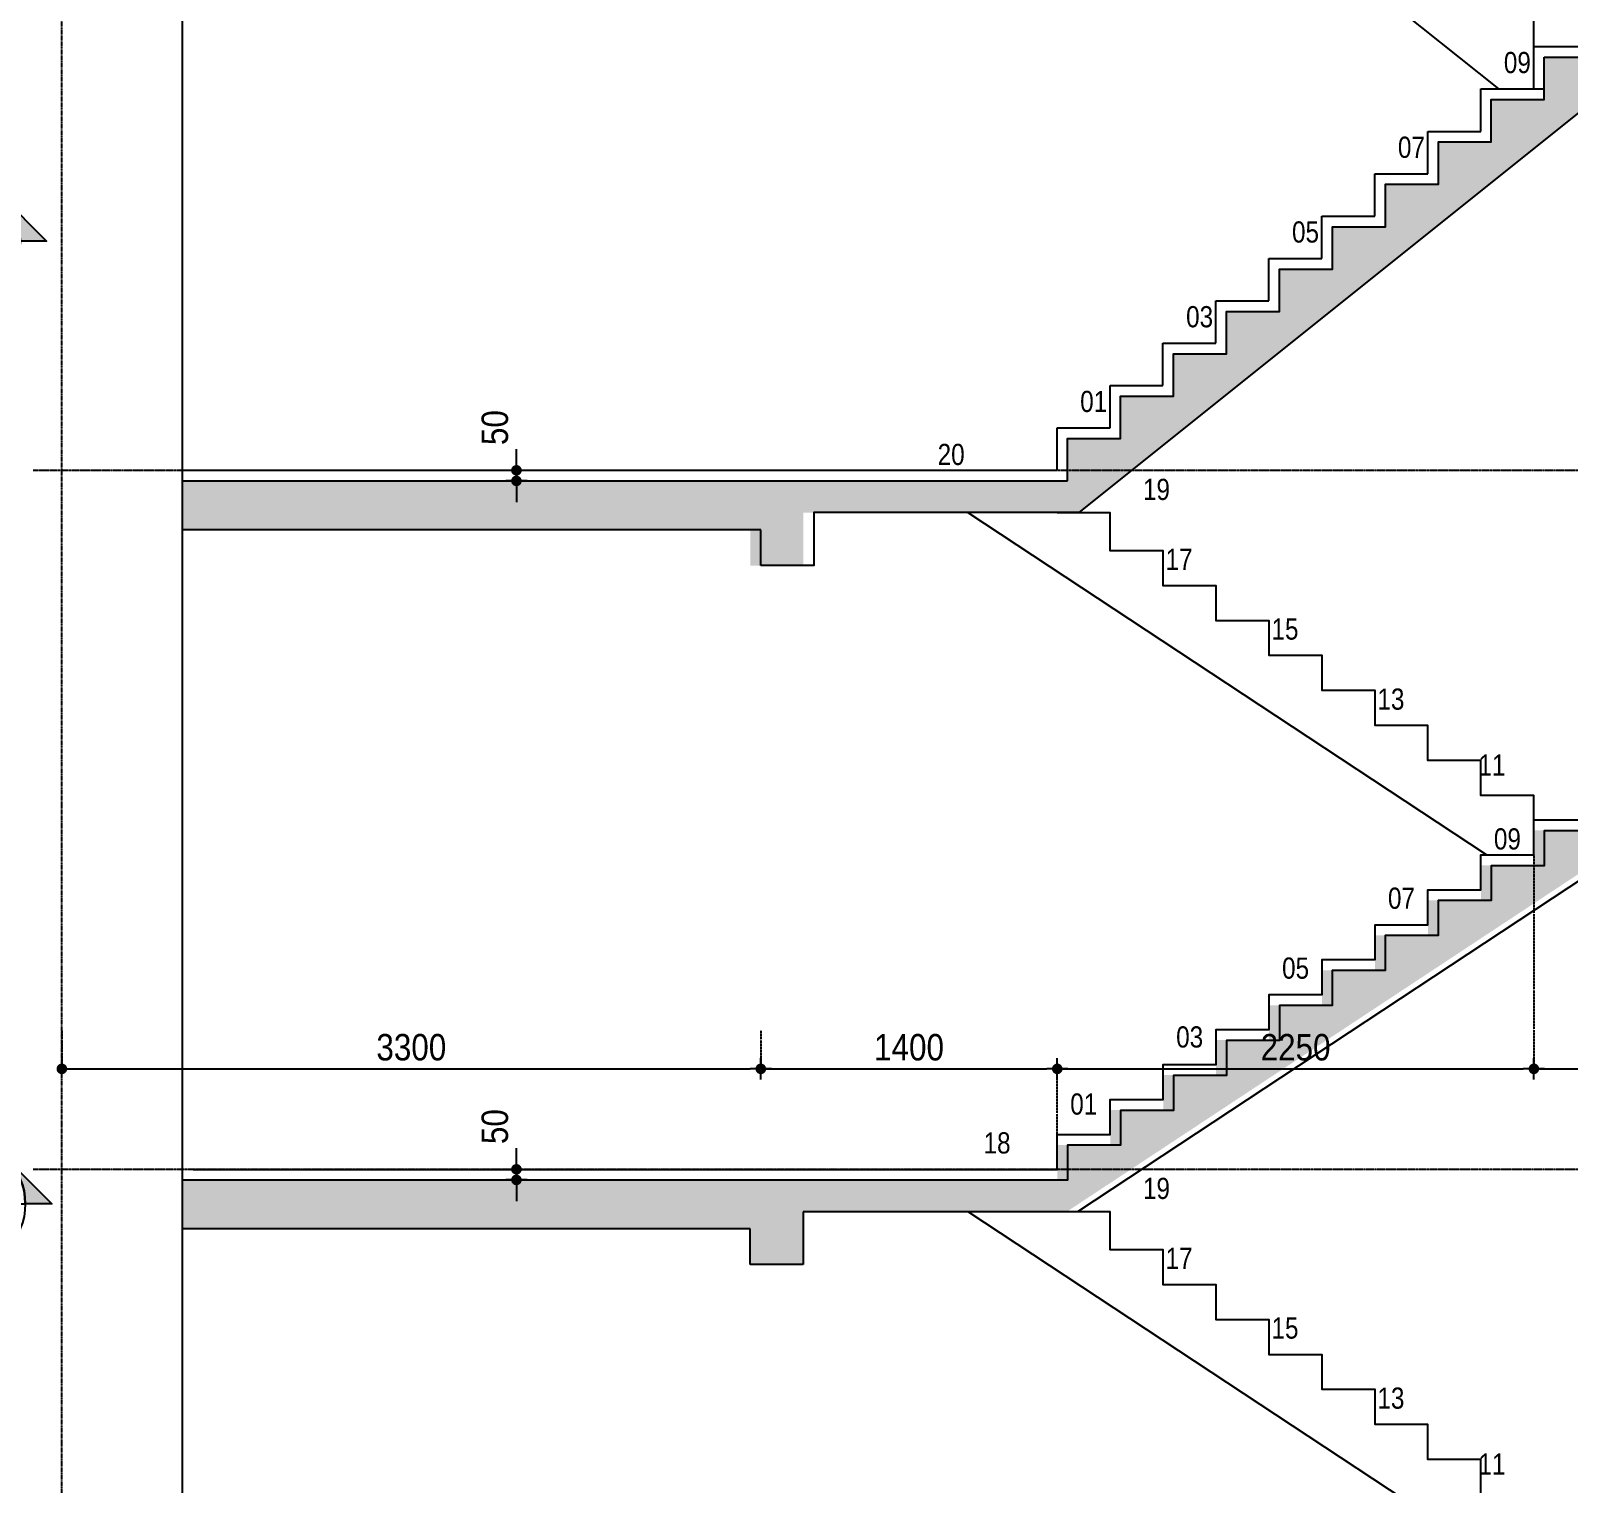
# Model space of a CAD drawing. Header units: millimetres. Extents: x 379264 to 1158416, y -283062 to 356890.
# Drawn here: x 664346 to 671604, y -15291 to -8433 of the extents above; entities that cross this region are included whole.
import ezdxf
from ezdxf.enums import TextEntityAlignment as Align

# ---------------------------------------------------------------- set-up
doc = ezdxf.new("R2010")
doc.units = ezdxf.units.MM
for name, pattern in [('BLOCK A - CHI TIET THANG 1$0$$0$HIDDEN', [0.375, 0.25, -0.125]), ('BLOCK A - CHI TIET THANG 1$0$Grid A-F$0$Center101', [13, 10, -1, 1, -1]), ('CENTER', [2, 1.25, -0.25, 0.25, -0.25]), ('HIDDEN5', [2.8375, 1.25, -1.5875])]:
    doc.linetypes.add(name, pattern=pattern)
for name, color, linetype in [('07PM. WACO', 6, 'Continuous'), ('11PM. DIM', 2, 'Continuous'), ('12PM. GRID', 8, 'CENTER'), ('13PM. HATCH', 8, 'Continuous'), ('BLOCK A - CHI TIET THANG 1$0$Concrete Line', 6, 'Continuous'), ('BLOCK A - CHI TIET THANG 1$0$Grid Line', 251, 'BLOCK A - CHI TIET THANG 1$0$Grid A-F$0$Center101'), ('BLOCK A - CHI TIET THANG 1$0$Number Step', 94, 'Continuous'), ('mb tang 1 TWA$0$Staircase', 30, 'Continuous')]:
    doc.layers.add(name, color=color, linetype=linetype)
doc.styles.add('arial', font='arial.ttf', dxfattribs={"width": 0.85})
doc.styles.add('BLOCK A - CHI TIET THANG 1$0$$0$Title Block Bold', font='VHELVEB_0.TTF')
doc.styles.add('BLOCK A - CHI TIET THANG 1$0$VNI-HelveCB', font='VHELVCB_0.TTF')
doc.dimstyles.new('RHE_50', dxfattribs={"dimscale": 50, "dimtxt": 2.5, "dimasz": 1, "dimexe": 0, "dimexo": 0, "dimgap": 0.75, "dimtad": 1, "dimdec": 0, "dimrnd": 10, "dimzin": 9, "dimdsep": 46, "dimtxsty": 'arial', "dimblk1": 'DOT', "dimblk2": 'DIMDOT', "dimsah": 1, "dimcen": 2, "dimdle": 3, "dimclre": 8, "dimclrt": 51, "dimadec": 0, "dimazin": 0, "dimtfac": 1, "dimtdec": 0, "dimtix": 1, "dimtmove": 2, "dimatfit": 3, "dimldrblk": 'DIMPIJL', "dimfxl": 1, "dimtvp": 1.8, "dimtolj": 1, "dimtzin": 0, "dimarcsym": 0})

# ---------------------------------------------------------------- blocks, each defined once
blk = doc.blocks.new('BLOCK A - CHI TIET THANG 1$0$Number Step')
at = {"color": 0, "linetype": 'ByBlock', "lineweight": -2, "style": 'BLOCK A - CHI TIET THANG 1$0$VNI-HelveCB'}
blk.add_attdef('TEXT', text='', height=2, dxfattribs=at).set_placement((0, 0), align=Align.MIDDLE)
blk = doc.blocks.new('_Dot')
at = {"color": 0, "linetype": 'ByBlock', "lineweight": -2}
blk.add_line((-0.5, 0), (-1, 0), dxfattribs=at)
at = {"color": 0, "linetype": 'ByBlock', "const_width": 0.5}
blk.add_lwpolyline([(-0.25, 0, 1), (0.25, 0, 1)], format="xyb", close=True, dxfattribs=at)
blk = doc.blocks.new('DIMDOT')
for p, q in [((1, 0), (-1, 0)), ((0, -1), (0, 1))]:
    blk.add_line(p, q)
at = {"const_width": 0.5}
blk.add_lwpolyline([(-0.25, 0, 1), (0.25, 0, 1)], format="xyb", close=True, dxfattribs=at)
blk = doc.blocks.new('*D320')
at = {"layer": '11PM. DIM', "color": 0, "lineweight": -2, "transparency": 16777216}
for p, q in [((666638.4, -10458.6), (666638.4, -10408.6)), ((666638.4, -10508.6), (666638.4, -10558.6)), ((666638.4, -10608.6), (666638.4, -10658.6))]:
    blk.add_line(p, q, dxfattribs=at)
at = {"layer": '11PM. DIM', "color": 8, "linetype": 'HIDDEN5', "lineweight": -2, "transparency": 16777216}
for p, q in [((666587.6, -10508.6), (666638.4, -10508.6)), ((666587.6, -10558.6), (666638.4, -10558.6))]:
    blk.add_line(p, q, dxfattribs=at)
at = {"layer": 'Defpoints', "color": 0, "transparency": 16777216}
for p in [(666587.6, -10508.6), (666587.6, -10558.6), (666638.4, -10558.6)]:
    blk.add_point(p, dxfattribs=at)
at = {"layer": '11PM. DIM', "color": 0, "lineweight": -2, "transparency": 16777216, "xscale": 50, "yscale": 50, "zscale": 50}
for name, p, rotation in [('DIMDOT', (666638.4, -10558.6), 90), ('_Dot', (666638.4, -10508.6), 270)]:
    blk.add_blockref(name, p, dxfattribs=dict(at, rotation=rotation))
at = {"layer": '11PM. DIM', "color": 51, "transparency": 16777216, "insert": (666537.1, -10307), "char_height": 125, "attachment_point": 5, "rotation": 90, "style": 'arial'}
blk.add_mtext('\\A1;50', dxfattribs=at)
blk = doc.blocks.new('DIMPIJL')
at = {"linetype": 'ByBlock'}
blk.add_solid([(-2.5, 0.42), (-2.5, -0.42), (0, 0)], dxfattribs=at)
blk = doc.blocks.new('*U293')
h = blk.add_hatch(color=256)
edge = h.paths.add_edge_path()
edge.add_line((-600, 0), (-849, 0))
edge.add_line((-849, 0), (0, 849))
edge.add_line((0, 849), (849, 0))
edge.add_line((849, 0), (600, 0))
edge.add_arc((0, 0), 600, 360, 540)
at = {"linetype": 'BLOCK A - CHI TIET THANG 1$0$$0$HIDDEN', "ltscale": 10}
blk.add_line((-600, 0), (-17159, 0), dxfattribs=at)
blk.add_line((-600, 0), (600, 0))
blk.add_lwpolyline([(-600, 0), (-849, 0), (0, 849), (849, 0), (600, 0, 1)], format="xyb", close=True)
blk.add_circle((0, 0), 600)
at = {"style": 'BLOCK A - CHI TIET THANG 1$0$$0$Title Block Bold', "flags": 8}
blk.add_attdef('VIEWNUMBER', text='', height=300, dxfattribs=at).set_placement((0, 0), align=Align.BOTTOM_CENTER)
blk.add_attdef('DRAWINGREFERENCE', text='', height=250, dxfattribs=at).set_placement((0, -120), align=Align.TOP_CENTER)
blk = doc.blocks.new('*D460')
at = {"layer": '11PM. DIM', "color": 0, "lineweight": -2, "transparency": 16777216}
for p, q in [((666638.4, -13758.6), (666638.4, -13708.6)), ((666638.4, -13808.6), (666638.4, -13858.6)), ((666638.4, -13908.6), (666638.4, -13958.6))]:
    blk.add_line(p, q, dxfattribs=at)
at = {"layer": '11PM. DIM', "color": 8, "linetype": 'HIDDEN5', "lineweight": -2, "transparency": 16777216}
for p, q in [((666587.6, -13808.6), (666638.4, -13808.6)), ((666587.6, -13858.6), (666638.4, -13858.6))]:
    blk.add_line(p, q, dxfattribs=at)
at = {"layer": 'Defpoints', "color": 0, "transparency": 16777216}
for p in [(666587.6, -13808.6), (666587.6, -13858.6), (666638.4, -13858.6)]:
    blk.add_point(p, dxfattribs=at)
at = {"layer": '11PM. DIM', "color": 0, "lineweight": -2, "transparency": 16777216, "xscale": 50, "yscale": 50, "zscale": 50}
for name, p, rotation in [('_Dot', (666638.4, -13808.6), 270), ('DIMDOT', (666638.4, -13858.6), 90)]:
    blk.add_blockref(name, p, dxfattribs=dict(at, rotation=rotation))
at = {"layer": '11PM. DIM', "color": 51, "transparency": 16777216, "insert": (666537.1, -13607), "char_height": 125, "attachment_point": 5, "rotation": 90, "style": 'arial'}
blk.add_mtext('\\A1;50', dxfattribs=at)
blk = doc.blocks.new('*D461')
at = {"layer": '11PM. DIM', "color": 8, "linetype": 'HIDDEN5', "lineweight": -2, "transparency": 16777216}
for p, q in [((664492.5, -13152.7), (664492.5, -13334.4)), ((667792, -13152.7), (667792, -13334.4))]:
    blk.add_line(p, q, dxfattribs=at)
at = {"layer": '11PM. DIM', "color": 0, "lineweight": -2, "transparency": 16777216}
blk.add_line((664542.5, -13334.4), (667742, -13334.4), dxfattribs=at)
at = {"layer": 'Defpoints', "color": 0, "transparency": 16777216}
for p in [(664492.5, -13152.7), (667792, -13152.7), (667792, -13334.4)]:
    blk.add_point(p, dxfattribs=at)
at = {"layer": '11PM. DIM', "color": 0, "lineweight": -2, "transparency": 16777216, "xscale": 50, "yscale": 50, "zscale": 50, "rotation": 180}
blk.add_blockref('_Dot', (664492.5, -13334.4), dxfattribs=at)
at = {"layer": '11PM. DIM', "color": 0, "lineweight": -2, "transparency": 16777216, "xscale": 50, "yscale": 50, "zscale": 50}
blk.add_blockref('DIMDOT', (667792, -13334.4), dxfattribs=at)
at = {"layer": '11PM. DIM', "color": 51, "transparency": 16777216, "insert": (666142.2, -13233), "char_height": 125, "attachment_point": 5, "style": 'arial'}
blk.add_mtext('\\A1;3300', dxfattribs=at)
blk = doc.blocks.new('*D457')
at = {"layer": '11PM. DIM', "color": 8, "linetype": 'HIDDEN5', "lineweight": -2, "transparency": 16777216}
for p, q in [((667792, -13152.7), (667792, -13334.4)), ((669191.5, -13643.6), (669191.5, -13334.4))]:
    blk.add_line(p, q, dxfattribs=at)
at = {"layer": '11PM. DIM', "color": 0, "lineweight": -2, "transparency": 16777216}
blk.add_line((667842, -13334.4), (669141.5, -13334.4), dxfattribs=at)
at = {"layer": 'Defpoints', "color": 0, "transparency": 16777216}
for p in [(667792, -13152.7), (669191.5, -13334.4), (669191.5, -13643.6)]:
    blk.add_point(p, dxfattribs=at)
at = {"layer": '11PM. DIM', "color": 0, "lineweight": -2, "transparency": 16777216, "xscale": 50, "yscale": 50, "zscale": 50, "rotation": 180}
blk.add_blockref('_Dot', (667792, -13334.4), dxfattribs=at)
at = {"layer": '11PM. DIM', "color": 0, "lineweight": -2, "transparency": 16777216, "xscale": 50, "yscale": 50, "zscale": 50}
blk.add_blockref('DIMDOT', (669191.5, -13334.4), dxfattribs=at)
at = {"layer": '11PM. DIM', "color": 51, "transparency": 16777216, "insert": (668491.7, -13233.1), "char_height": 125, "attachment_point": 5, "style": 'arial'}
blk.add_mtext('\\A1;1400', dxfattribs=at)
blk = doc.blocks.new('*D458')
at = {"layer": '11PM. DIM', "color": 8, "linetype": 'HIDDEN5', "lineweight": -2, "transparency": 16777216}
for p, q in [((671441.5, -12323.6), (671441.5, -13334.4)), ((669191.5, -13643.6), (669191.5, -13334.4))]:
    blk.add_line(p, q, dxfattribs=at)
at = {"layer": '11PM. DIM', "color": 0, "lineweight": -2, "transparency": 16777216}
blk.add_line((669241.5, -13334.4), (671391.5, -13334.4), dxfattribs=at)
at = {"layer": 'Defpoints', "color": 0, "transparency": 16777216}
for p in [(671441.5, -12323.6), (671441.5, -13334.4), (669191.5, -13643.6)]:
    blk.add_point(p, dxfattribs=at)
at = {"layer": '11PM. DIM', "color": 0, "lineweight": -2, "transparency": 16777216, "xscale": 50, "yscale": 50, "zscale": 50, "rotation": 180}
blk.add_blockref('_Dot', (669191.5, -13334.4), dxfattribs=at)
at = {"layer": '11PM. DIM', "color": 0, "lineweight": -2, "transparency": 16777216, "xscale": 50, "yscale": 50, "zscale": 50}
blk.add_blockref('DIMDOT', (671441.5, -13334.4), dxfattribs=at)
at = {"layer": '11PM. DIM', "color": 51, "transparency": 16777216, "insert": (670316.5, -13233.1), "char_height": 125, "attachment_point": 5, "style": 'arial'}
blk.add_mtext('\\A1;2250', dxfattribs=at)
blk = doc.blocks.new('*D459')
at = {"layer": '11PM. DIM', "color": 8, "linetype": 'HIDDEN5', "lineweight": -2, "transparency": 16777216}
for p, q in [((671441.5, -12323.6), (671441.5, -13334.4)), ((672841.5, -13152.7), (672841.5, -13334.4))]:
    blk.add_line(p, q, dxfattribs=at)
at = {"layer": '11PM. DIM', "color": 0, "lineweight": -2, "transparency": 16777216}
blk.add_line((671491.5, -13334.4), (672791.5, -13334.4), dxfattribs=at)
at = {"layer": 'Defpoints', "color": 0, "transparency": 16777216}
for p in [(671441.5, -12323.6), (672841.5, -13152.7), (672841.5, -13334.4)]:
    blk.add_point(p, dxfattribs=at)
at = {"layer": '11PM. DIM', "color": 0, "lineweight": -2, "transparency": 16777216, "xscale": 50, "yscale": 50, "zscale": 50, "rotation": 180}
blk.add_blockref('_Dot', (671441.5, -13334.4), dxfattribs=at)
at = {"layer": '11PM. DIM', "color": 0, "lineweight": -2, "transparency": 16777216, "xscale": 50, "yscale": 50, "zscale": 50}
blk.add_blockref('DIMDOT', (672841.5, -13334.4), dxfattribs=at)
at = {"layer": '11PM. DIM', "color": 51, "transparency": 16777216, "insert": (672141.5, -13233.1), "char_height": 125, "attachment_point": 5, "style": 'arial'}
blk.add_mtext('\\A1;1400', dxfattribs=at)

msp = doc.modelspace()

# ---------------------------------------------------------------- hatches: boundary and pattern name
at = {"layer": '13PM. HATCH'}
h = msp.add_hatch(dxfattribs=at)
h.set_pattern_fill('AR-SAND', color=256, scale=3, angle=45, style=0)
h.set_pattern_definition([(82.5, (823467.71, -230829.99), (-107.214405, 100.426047), [0, -115.824, 0, -129.54, 0, -123.825]), (52.5, (823467.7, -230830), (-56.70328, 247.41986), [0, -62.484, 0, -104.394, 0, -40.005]), (12.5, (823401.43, -230896.26), (167.48995, 168.099694), [0, -38.1, 0, -137.16, 0, -179.07]), (2.5, (823401.43, -230896.26), (114.68433, 209.26523), [0, -19.05, 0, -89.916, 0, -102.87])])
h.paths.add_polyline_path([(672841.5, -8558.4), (672641.5, -8558.4), (671490.5, -8558.4), (671490.5, -8758.4), (671240.5, -8758.4), (671240.5, -8958.4), (670990.5, -8958.4), (670990.5, -9158.4), (670740.5, -9158.4), (670740.5, -9358.4), (670490.5, -9358.4), (670490.5, -9558.4), (670240.5, -9558.4), (670240.5, -9758.4), (669990.5, -9758.4), (669990.5, -9958.4), (669740.5, -9958.4), (669740.5, -10158.4), (669490.5, -10158.4), (669490.5, -10358.4), (669240.5, -10358.4), (669240.5, -10558.4), (665062.76, -10558.4), (665062.76, -10788.92), (667741.96, -10788.92), (667741.96, -10958.5), (667992.5, -10958.5), (667992.5, -10708.4), (669293.11, -10708.4), (671793.11, -8708.4), (672641.5, -8708.4), (672641.5, -8958.4), (672841.5, -8958.4)])
h = msp.add_hatch(dxfattribs=at)
h.set_pattern_fill('AR-SAND', color=256, scale=3, angle=45, style=0)
h.set_pattern_definition([(82.5, (823467.71, -227529.99), (-107.214405, 100.426047), [0, -115.824, 0, -129.54, 0, -123.825]), (52.5, (823467.7, -227530), (-56.70328, 247.41986), [0, -62.484, 0, -104.394, 0, -40.005]), (12.5, (823401.43, -227596.26), (167.48995, 168.099694), [0, -38.1, 0, -137.16, 0, -179.07]), (2.5, (823401.43, -227596.26), (114.68433, 209.26523), [0, -19.05, 0, -89.916, 0, -102.87])])
h.paths.add_polyline_path([(672841.5, -12208.64), (672641.5, -12208.64), (671441.5, -12208.64), (671441.5, -12373.64), (671191.5, -12373.64), (671191.5, -12538.64), (670941.5, -12538.64), (670941.5, -12703.64), (670691.5, -12703.64), (670691.5, -12868.64), (670441.5, -12868.64), (670441.5, -13033.64), (670191.5, -13033.64), (670191.5, -13198.64), (669941.5, -13198.64), (669941.5, -13363.64), (669691.5, -13363.64), (669691.5, -13528.64), (669441.5, -13528.64), (669441.5, -13693.64), (669191.5, -13693.64), (669191.5, -13858.92), (665062.76, -13858.92), (665062.76, -14088.92), (667741.96, -14088.92), (667741.96, -14258.5), (667992.5, -14258.5), (667992.5, -14008.64), (669236.53, -14008.64), (671736.53, -12358.64), (672641.5, -12358.64), (672641.5, -12608.64), (672841.5, -12608.64)])

# ---------------------------------------------------------------- linework, layer by layer
at = {"layer": '12PM. GRID', "ltscale": 3}
msp.add_line((664492.5, -29472.52), (664492.5, -5867.99), dxfattribs=at)
at = {"layer": '13PM. HATCH'}
for p, q in [((671275.38, -8708.4), (668775.38, -6708.4)), ((671440.5, -8508.4), (671440.5, -8358.4)), ((671440.5, -8508.4), (672841.5, -8508.4)), ((671440.5, -8708.4), (671440.5, -8508.4)), ((671190.5, -8908.4), (671190.5, -8708.4)), ((671190.5, -8708.4), (671490.5, -8708.4)), ((670940.5, -9108.4), (670940.5, -8908.4)), ((670940.5, -8908.4), (671190.5, -8908.4)), ((670690.5, -9308.4), (670690.5, -9108.4)), ((670690.5, -9108.4), (670940.5, -9108.4)), ((670440.5, -9508.4), (670440.5, -9308.4)), ((670440.5, -9308.4), (670690.5, -9308.4)), ((670190.5, -9708.4), (670190.5, -9508.4)), ((670190.5, -9508.4), (670440.5, -9508.4)), ((669940.5, -9908.4), (669940.5, -9708.4)), ((669940.5, -9708.4), (670190.5, -9708.4)), ((669690.5, -10108.4), (669690.5, -9908.4)), ((669690.5, -9908.4), (669940.5, -9908.4)), ((669440.5, -10308.4), (669440.5, -10108.4)), ((669440.5, -10108.4), (669690.5, -10108.4)), ((669190.5, -10508.4), (669190.5, -10308.4)), ((669190.5, -10308.4), (669440.5, -10308.4)), ((665062.76, -10508.4), (669190.5, -10508.4))]:
    msp.add_line(p, q, dxfattribs=at)
for points in [[(671217.67, -12323.64), (668770.7, -10708.64)], [(671217.67, -15623.64), (668770.7, -14008.64)]]:
    msp.add_lwpolyline(points, dxfattribs=at)
at = {"layer": '13PM. HATCH', "flags": 128}
for points in [[(671441.5, -12208.64), (671441.5, -12043.64), (671191.5, -12043.64), (671191.5, -11878.64), (670941.5, -11878.64), (670941.5, -11713.64), (670691.5, -11713.64), (670691.5, -11548.64), (670441.5, -11548.64), (670441.5, -11383.64), (670191.5, -11383.64), (670191.5, -11218.64), (669941.5, -11218.64), (669941.5, -11053.64), (669691.5, -11053.64), (669691.5, -10888.64), (669441.5, -10888.64), (669441.5, -10708.64), (669191.5, -10708.64)], [(665112.76, -13808.92), (669191.5, -13808.92), (669191.5, -13643.64), (669441.5, -13643.64), (669441.5, -13478.64), (669691.5, -13478.64), (669691.5, -13313.64), (669941.5, -13313.64), (669941.5, -13148.64), (670191.5, -13148.64), (670191.5, -12983.64), (670441.5, -12983.64), (670441.5, -12818.64), (670691.5, -12818.64), (670691.5, -12653.64), (670941.5, -12653.64), (670941.5, -12488.64), (671191.5, -12488.64), (671191.5, -12323.64), (671441.5, -12323.64), (671441.5, -12158.64), (672841.5, -12158.64), (672841.5, -12208.64)], [(671441.5, -15508.64), (671441.5, -15343.64), (671191.5, -15343.64), (671191.5, -15178.64), (670941.5, -15178.64), (670941.5, -15013.64), (670691.5, -15013.64), (670691.5, -14848.64), (670441.5, -14848.64), (670441.5, -14683.64), (670191.5, -14683.64), (670191.5, -14518.64), (669941.5, -14518.64), (669941.5, -14353.64), (669691.5, -14353.64), (669691.5, -14188.64), (669441.5, -14188.64), (669441.5, -14008.64), (669191.5, -14008.64)]]:
    msp.add_lwpolyline(points, dxfattribs=at)
at = {"layer": 'BLOCK A - CHI TIET THANG 1$0$Concrete Line'}
for p, q in [((667791.96, -10958.49), (667791.96, -10788.92)), ((671786.53, -12358.64), (669286.53, -14008.64)), ((669286.53, -14008.64), (667992.5, -14008.64)), ((667992.5, -14008.64), (667992.5, -14258.5)), ((667741.96, -14258.49), (667741.96, -14088.92)), ((667992.5, -14258.5), (667741.96, -14258.5))]:
    msp.add_line(p, q, dxfattribs=at)
at = {"layer": 'BLOCK A - CHI TIET THANG 1$0$Concrete Line', "flags": 128}
for points in [[(671490.5, -8558.4), (672841.5, -8558.4), (672841.5, -8958.4), (672641.5, -8958.4), (672641.5, -8708.4), (671793.11, -8708.4), (669293.11, -10708.4), (668042.5, -10708.4), (668042.5, -10958.5), (667791.96, -10958.5)], [(669240.5, -10558.4), (669240.5, -10358.4), (669490.5, -10358.4), (669490.5, -10158.4), (669740.5, -10158.4), (669740.5, -9958.4), (669990.5, -9958.4), (669990.5, -9758.4), (670240.5, -9758.4), (670240.5, -9558.4), (670490.5, -9558.4), (670490.5, -9358.4), (670740.5, -9358.4), (670740.5, -9158.4), (670990.5, -9158.4), (670990.5, -8958.4), (671240.5, -8958.4), (671240.5, -8758.4), (671490.5, -8758.4), (671490.5, -8558.4)], [(665062.76, -10558.4), (669240.5, -10558.4)], [(665062.76, -13858.92), (669241.5, -13858.92), (669241.5, -13693.64), (669491.5, -13693.64), (669491.5, -13528.64), (669741.5, -13528.64), (669741.5, -13363.64), (669991.5, -13363.64), (669991.5, -13198.64), (670241.5, -13198.64), (670241.5, -13033.64), (670491.5, -13033.64), (670491.5, -12868.64), (670741.5, -12868.64), (670741.5, -12703.64), (670991.5, -12703.64), (670991.5, -12538.64), (671241.5, -12538.64), (671241.5, -12373.64), (671491.5, -12373.64), (671491.5, -12208.64), (672641.5, -12208.64)]]:
    msp.add_lwpolyline(points, dxfattribs=at)
at = {"layer": 'BLOCK A - CHI TIET THANG 1$0$Concrete Line'}
for points in [[(667791.96, -10788.92), (665062.76, -10788.92)], [(667741.96, -14088.92), (665062.76, -14088.92)]]:
    msp.add_lwpolyline(points, dxfattribs=at)
at = {"layer": 'BLOCK A - CHI TIET THANG 1$0$Grid Line'}
for p, q in [((664357.82, -10508.64), (675319.35, -10508.64)), ((664357.82, -13808.64), (675319.35, -13808.64))]:
    msp.add_line(p, q, dxfattribs=at)
at = {"layer": 'mb tang 1 TWA$0$Staircase', "flags": 128}
msp.add_lwpolyline([(665062.76, -29754.25), (665062.76, -16252.95), (664789.35, -16252.95), (665336.17, -15979.54), (665062.76, -15979.54), (665062.76, -6383.7)], dxfattribs=at)

# ---------------------------------------------------------------- block references
at = {"layer": '07PM. WACO'}
ref = msp.add_blockref('*U293', (663996.12, -9426.51), dxfattribs=dict(at, xscale=0.5, yscale=0.5, zscale=0.5))
ref.add_attrib('VIEWNUMBER', '1-1', dxfattribs={"layer": '0', "height": 150, "style": 'BLOCK A - CHI TIET THANG 1$0$VNI-HelveCB'}).set_placement((663996.12, -9426.51), align=Align.BOTTOM_CENTER)
ref.add_attrib('DRAWINGREFERENCE', '-', dxfattribs={"layer": '0', "height": 125, "style": 'BLOCK A - CHI TIET THANG 1$0$VNI-HelveCB'}).set_placement((663996.12, -9486.51), align=Align.TOP_CENTER)
ref = msp.add_blockref('*U293', (664020.03, -13971.26), dxfattribs=dict(at, xscale=0.5, yscale=0.5, zscale=0.5))
ref.add_attrib('VIEWNUMBER', '1-1', dxfattribs={"layer": '0', "height": 150, "style": 'BLOCK A - CHI TIET THANG 1$0$VNI-HelveCB'}).set_placement((664020.03, -13971.26), align=Align.BOTTOM_CENTER)
ref.add_attrib('DRAWINGREFERENCE', '-', dxfattribs={"layer": '0', "height": 125, "style": 'BLOCK A - CHI TIET THANG 1$0$VNI-HelveCB'}).set_placement((664020.03, -14031.26), align=Align.TOP_CENTER)
at = {"layer": 'BLOCK A - CHI TIET THANG 1$0$Number Step', "xscale": 50, "yscale": 50, "zscale": 50}
for p, values in [((671363.41, -8583.4), {'TEXT': '09'}), ((670863.41, -8983.4), {'TEXT': '07'}), ((670363.41, -9383.4), {'TEXT': '05'}), ((669863.41, -9783.4), {'TEXT': '03'}), ((669363.4, -10183.4), {'TEXT': '01'}), ((668690.55, -10433.64), {'TEXT': '20'}), ((669659.84, -10598.64), {'TEXT': '19'}), ((669659.84, -10598.64), {'TEXT': '19'}), ((669766.5, -10928.64), {'TEXT': '17'}), ((670266.5, -11258.64), {'TEXT': '15'}), ((670766.5, -11588.64), {'TEXT': '13'}), ((671243.61, -11900.07), {'TEXT': '11'}), ((671316.5, -12248.64), {'TEXT': '09'}), ((670816.5, -12528.64), {'TEXT': '07'}), ((670316.5, -12858.64), {'TEXT': '05'}), ((669816.5, -13183.64), {'TEXT': '03'}), ((669316.49, -13500.31), {'TEXT': '01'}), ((668907.32, -13683.88), {'TEXT': '18'}), ((669659.84, -13898.64), {'TEXT': '19'}), ((669766.5, -14228.64), {'TEXT': '17'}), ((670266.5, -14558.64), {'TEXT': '15'}), ((670766.5, -14888.64), {'TEXT': '13'}), ((671243.61, -15200.07), {'TEXT': '11'})]:
    msp.add_blockref('BLOCK A - CHI TIET THANG 1$0$Number Step', p, dxfattribs=at).add_auto_attribs(values)

# ---------------------------------------------------------------- dimensions: what is measured, and where the dimension line sits
at = {"layer": '11PM. DIM'}
for base, p1, p2, picture, middle in [((666638.39, -10558.64), (666587.59, -10508.64), (666587.59, -10558.64), '*D320', (666537.07, -10307.03)), ((666638.39, -13858.64), (666587.59, -13808.64), (666587.59, -13858.64), '*D460', (666537.07, -13607.03))]:
    dim = msp.add_linear_dim(base=base, p1=p1, p2=p2, angle=90, dimstyle='RHE_50', dxfattribs=at)
    dim.commit()
    dim.dimension.update_dxf_attribs({"geometry": picture, "text_midpoint": middle, "dimtype": 160})
for base, p1, p2, picture, middle in [((671441.5, -13334.37), (669191.5, -13643.64), (671441.5, -12323.64), '*D458', (670316.5, -13233.05)), ((672841.5, -13334.37), (671441.5, -12323.64), (672841.5, -13152.66), '*D459', (672141.5, -13233.05)), ((667791.96, -13334.37), (664492.5, -13152.66), (667791.96, -13152.66), '*D461', (666142.23, -13233.01)), ((669191.5, -13334.37), (667791.96, -13152.66), (669191.5, -13643.64), '*D457', (668491.73, -13233.05))]:
    dim = msp.add_linear_dim(base=base, p1=p1, p2=p2, dimstyle='RHE_50', dxfattribs=at)
    dim.commit()
    dim.dimension.update_dxf_attribs({"geometry": picture, "text_midpoint": middle})

doc.saveas('drawing.dxf')
